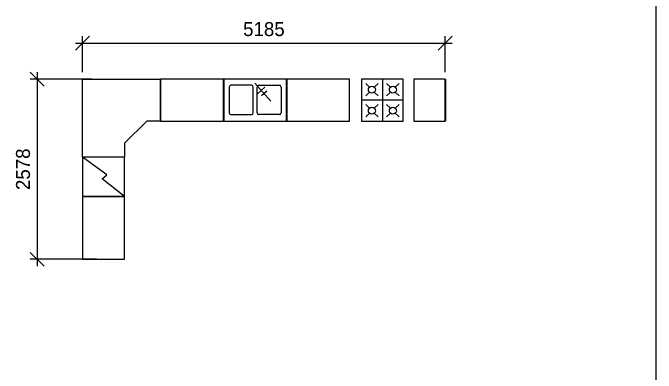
# Model space of a CAD drawing. Header units: millimetres. Extents: x 3103 to 179340, y -10977 to 70536.
# Drawn here: x 21201 to 30399, y 44765 to 49920 of the extents above; entities that cross this region are included whole.
import ezdxf

# ---------------------------------------------------------------- set-up
doc = ezdxf.new("R2010")
doc.units = ezdxf.units.MM
doc.header["$LTSCALE"] = 0.5
doc.layers.add('kuhnja', color=190, linetype='Continuous')
doc.layers.add('MEBEL', color=1, linetype='Continuous')
doc.styles.add('WROMLATS', font='wromlats.shx', dxfattribs={"bigfont": 'bigfont.shx'})
doc.dimstyles.new('juka', dxfattribs={"dimscale": 100, "dimtxt": 2, "dimasz": 2, "dimexe": 1, "dimexo": 1, "dimgap": 1, "dimtad": 1, "dimtoh": 1, "dimdec": 0, "dimzin": 0, "dimdsep": 46, "dimtxsty": 'WROMLATS', "dimblk": 'OBLIQUE', "dimcen": -3, "dimdle": 1, "dimclrd": 256, "dimclre": 256, "dimclrt": 256, "dimadec": 0, "dimazin": 0, "dimtfac": 1, "dimtdec": 0, "dimtix": 1, "dimtmove": 2, "dimatfit": 3, "dimldrblk": 'ORIGIN2', "dimfxl": 1, "dimtvp": 2.5, "dimtolj": 1, "dimtzin": 0, "dimarcsym": 0})

# ---------------------------------------------------------------- blocks, each defined once
blk = doc.blocks.new('MKICHB2')
at = {"layer": 'kuhnja'}
for p, q in [((3.7, -1115.4), (3.7, 0)), ((3.7, 0), (1118.3, 0)), ((1118.3, 0), (1118.3, -598.9)), ((1118.3, -600), (1118.3, 0)), ((2021.6, 0.2), (2021.6, -599.8)), ((2921.6, 0.2), (2021.6, 0.2)), ((2021.6, 0.2), (2021.6, -599.8)), ((2921.6, -599.8), (2921.6, 0.2)), ((2921.6, -599.8), (2921.6, 0.2)), ((2467.8, -58.3), (2694.2, -314.7)), ((3990.4, -1.2), (3990.4, -601.2)), ((4590.4, -1.2), (3990.4, -1.2)), ((4052, -62.8), (4105, -115.9)), ((4175.7, -115.9), (4228.8, -62.8)), ((4290.4, -1.2), (4290.4, -601.2)), ((4405, -115.9), (4352, -62.8)), ((4475.7, -115.9), (4528.8, -62.8)), ((4590.4, -601.2), (4590.4, -1.2)), ((5191.4, -1.5), (5191.4, -601.5)), ((2611.6, -114.6), (2505.9, -208)), ((2636.2, -172.2), (2559.9, -239.5)), ((4052, -239.6), (4105, -186.6)), ((4175.7, -186.6), (4228.8, -239.6)), ((4352, -239.6), (4405, -186.6)), ((4528.8, -239.6), (4475.7, -186.6)), ((4590.4, -301.2), (3990.4, -301.2)), ((4052, -362.8), (4105, -415.9)), ((4175.7, -415.9), (4228.8, -362.8)), ((4405, -415.9), (4352, -362.8)), ((4475.7, -415.9), (4528.8, -362.8)), ((4052, -539.6), (4105, -486.6)), ((4175.7, -486.6), (4228.8, -539.6)), ((4352, -539.6), (4405, -486.6)), ((4528.8, -539.6), (4475.7, -486.6)), ((920.6, -598.9), (602.2, -917.6)), ((1118.3, -598.9), (920.6, -598.9)), ((2021.6, -599.8), (2921.6, -599.8)), ((3990.4, -601.2), (4590.4, -601.2)), ((602.2, -917.6), (602.2, -1115.4)), ((602.2, -1115.4), (3.7, -1115.4))]:
    blk.add_line(p, q, dxfattribs=at)
at = {"layer": 'kuhnja', "linetype": 'Continuous'}
for p, q in [((2419.2, -87.2), (2125.8, -87.2)), ((2524, -87.2), (2817.4, -87.2)), ((2100.8, -112.2), (2100.8, -482.2)), ((2444.2, -482.2), (2444.2, -112.2)), ((2499, -482.2), (2499, -112.2)), ((2842.4, -112.2), (2842.4, -482.2)), ((2125.8, -507.2), (2419.2, -507.2)), ((2817.4, -507.2), (2524, -507.2))]:
    blk.add_line(p, q, dxfattribs=at)
at = {"layer": 'kuhnja'}
for points in [[(1119.4, -600.3), (2019.4, -600.3), (2019.4, -0.3), (1119.4, -0.3)], [(2922.7, -600.1), (3822.7, -600.1), (3822.7, -0.1), (2922.7, -0.1)], [(4739.2, -602), (5189.2, -602), (5189.2, -2), (4739.2, -2)], [(604.6, -1677.9), (604.6, -1115.4), (3.7, -1115.4), (3.7, -1677.9)], [(603.7, -2577.9), (603.7, -1677.9), (3.7, -1677.9), (3.7, -2577.9)]]:
    blk.add_lwpolyline(points, close=True, dxfattribs=at)
blk.add_lwpolyline([(604.6, -1677.9), (282.2, -1426.4), (350.5, -1370.6), (3.7, -1115.4)], dxfattribs=at)
for centre in [(4140.4, -151.2), (4440.4, -151.2), (4140.4, -451.2), (4440.4, -451.2)]:
    blk.add_circle(centre, 50, dxfattribs=at)
at = {"layer": 'kuhnja', "linetype": 'Continuous'}
for centre, start, end in [((2125.8, -112.2), 90, 180), ((2419.2, -112.2), 0, 90), ((2524, -112.2), 90, 180), ((2817.4, -112.2), 0, 90), ((2125.8, -482.2), 180, 270), ((2419.2, -482.2), 270, 0), ((2524, -482.2), 180, 270), ((2817.4, -482.2), 270, 0)]:
    blk.add_arc(centre, 25, start, end, dxfattribs=at)
blk = doc.blocks.new('_Oblique')
at = {"color": 0, "lineweight": -2}
blk.add_line((-0.5, -0.5), (0.5, 0.5), dxfattribs=at)
blk = doc.blocks.new('*D741')
at = {"layer": 'Defpoints', "color": 0, "transparency": 16777216}
for p in [(22431.8, 48971.6), (21546.9, 46393.7), (22497.6, 46393.7)]:
    blk.add_point(p, dxfattribs=at)
at = {"layer": 'MEBEL', "lineweight": -2, "transparency": 16777216}
for p, q in [((21546.9, 49071.6), (21546.9, 46293.7)), ((22331.8, 48971.6), (21446.9, 48971.6)), ((22397.6, 46393.7), (21446.9, 46393.7))]:
    blk.add_line(p, q, dxfattribs=at)
at = {"layer": 'MEBEL', "lineweight": -2, "transparency": 16777216, "xscale": 200, "yscale": 200, "zscale": 200}
for p, rotation in [((21546.9, 48971.6), 90), ((21546.9, 46393.7), 270)]:
    blk.add_blockref('_Oblique', p, dxfattribs=dict(at, rotation=rotation))
at = {"layer": 'MEBEL', "transparency": 16777216, "insert": (21346.9, 47682.6), "char_height": 200, "attachment_point": 5, "rotation": 90, "style": 'WROMLATS'}
blk.add_mtext('\\A1;2578', dxfattribs=at)
blk = doc.blocks.new('_Origin2')
at = {"color": 0, "linetype": 'ByBlock', "lineweight": -2}
blk.add_line((-0.5, 0), (-1, 0), dxfattribs=at)
for radius in [0.5, 0.25]:
    blk.add_circle((0, 0), radius, dxfattribs=at)
blk = doc.blocks.new('*D742')
at = {"layer": 'Defpoints', "color": 0, "transparency": 16777216}
for p in [(27383.1, 49486.4), (22197.6, 48971.6), (27383.1, 48971.6)]:
    blk.add_point(p, dxfattribs=at)
at = {"layer": 'MEBEL', "lineweight": -2, "transparency": 16777216}
for p, q in [((22197.6, 49071.6), (22197.6, 49586.4)), ((27383.1, 49071.6), (27383.1, 49586.4)), ((22097.6, 49486.4), (27483.1, 49486.4))]:
    blk.add_line(p, q, dxfattribs=at)
at = {"layer": 'MEBEL', "lineweight": -2, "transparency": 16777216, "xscale": 200, "yscale": 200, "zscale": 200, "rotation": 180}
blk.add_blockref('_Oblique', (22197.6, 49486.4), dxfattribs=at)
at = {"layer": 'MEBEL', "lineweight": -2, "transparency": 16777216, "xscale": 200, "yscale": 200, "zscale": 200}
blk.add_blockref('_Oblique', (27383.1, 49486.4), dxfattribs=at)
at = {"layer": 'MEBEL', "transparency": 16777216, "insert": (24790.4, 49686.4), "char_height": 200, "attachment_point": 5, "style": 'WROMLATS'}
blk.add_mtext('\\A1;5185', dxfattribs=at)

msp = doc.modelspace()

# ---------------------------------------------------------------- linework, layer by layer
at = {"layer": 'MEBEL'}
msp.add_lwpolyline([(3103, 26462.1), (30399.5, 26462.1), (30399.5, 55020.6), (3103, 55020.6)], close=True, dxfattribs=at)

# ---------------------------------------------------------------- block references
msp.add_blockref('MKICHB2', (22193.9, 48971.6), dxfattribs=at)

# ---------------------------------------------------------------- dimensions: what is measured, and where the dimension line sits
dim = msp.add_linear_dim(base=(27383.0903, 49486.4489), p1=(22197.6202, 48971.5707), p2=(27383.0903, 48971.5707), dimstyle='juka', dxfattribs=at)
dim.commit()
dim.dimension.update_dxf_attribs({"geometry": '*D742', "text_midpoint": (24790.3552, 49686.4489)})
dim = msp.add_linear_dim(base=(21546.9, 46393.7), p1=(22431.8, 48971.6), p2=(22497.6, 46393.7), angle=90, dimstyle='juka', dxfattribs=at)
dim.commit()
dim.dimension.update_dxf_attribs({"geometry": '*D741', "text_midpoint": (21346.9, 47682.6)})

doc.saveas('drawing.dxf')
